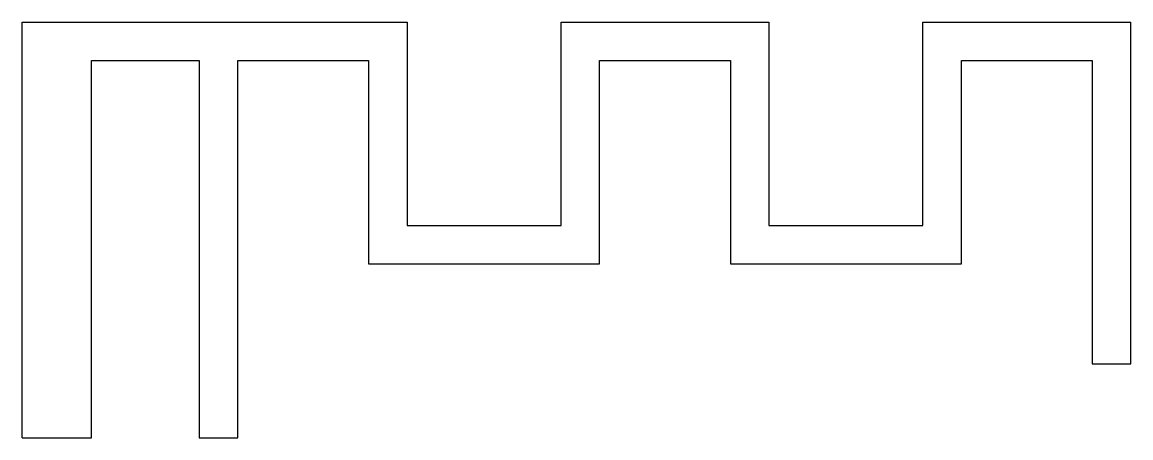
# Model space of a CAD drawing. Header units: millimetres. Extents: x 0 to 14.4, y 0 to 5.4.
import ezdxf

# ---------------------------------------------------------------- set-up
doc = ezdxf.new("R2010")
doc.units = ezdxf.units.MM
doc.layers.add('Sketch', color=7, linetype='CONTINUOUS')

msp = doc.modelspace()

# ---------------------------------------------------------------- linework, layer by layer
at = {"layer": 'Sketch'}
for p, q in [((0, 0), (0, 5.4)), ((0, 5.4), (5, 5.4)), ((5, 5.4), (5, 2.76)), ((7, 2.76), (7, 5.4)), ((7, 5.4), (9.7, 5.4)), ((9.7, 5.4), (9.7, 2.76)), ((11.7, 2.76), (11.7, 5.4)), ((11.7, 5.4), (14.4, 5.4)), ((14.4, 0.96), (14.4, 5.4)), ((0.9, 4.9), (2.3, 4.9)), ((0.9, 0), (0.9, 4.9)), ((2.3, 4.9), (2.3, 0)), ((2.8, 4.9), (4.5, 4.9)), ((2.8, 0), (2.8, 4.9)), ((4.5, 4.9), (4.5, 2.26)), ((7.5, 4.9), (9.2, 4.9)), ((7.5, 2.26), (7.5, 4.9)), ((9.2, 4.9), (9.2, 2.26)), ((12.2, 4.9), (13.9, 4.9)), ((12.2, 2.26), (12.2, 4.9)), ((13.9, 4.9), (13.9, 0.96)), ((5, 2.76), (7, 2.76)), ((9.7, 2.76), (11.7, 2.76)), ((4.5, 2.26), (7.5, 2.26)), ((9.2, 2.26), (12.2, 2.26)), ((13.9, 0.96), (14.4, 0.96)), ((0, 0), (0.9, 0)), ((2.3, 0), (2.8, 0))]:
    msp.add_line(p, q, dxfattribs=at)

doc.saveas('drawing.dxf')
